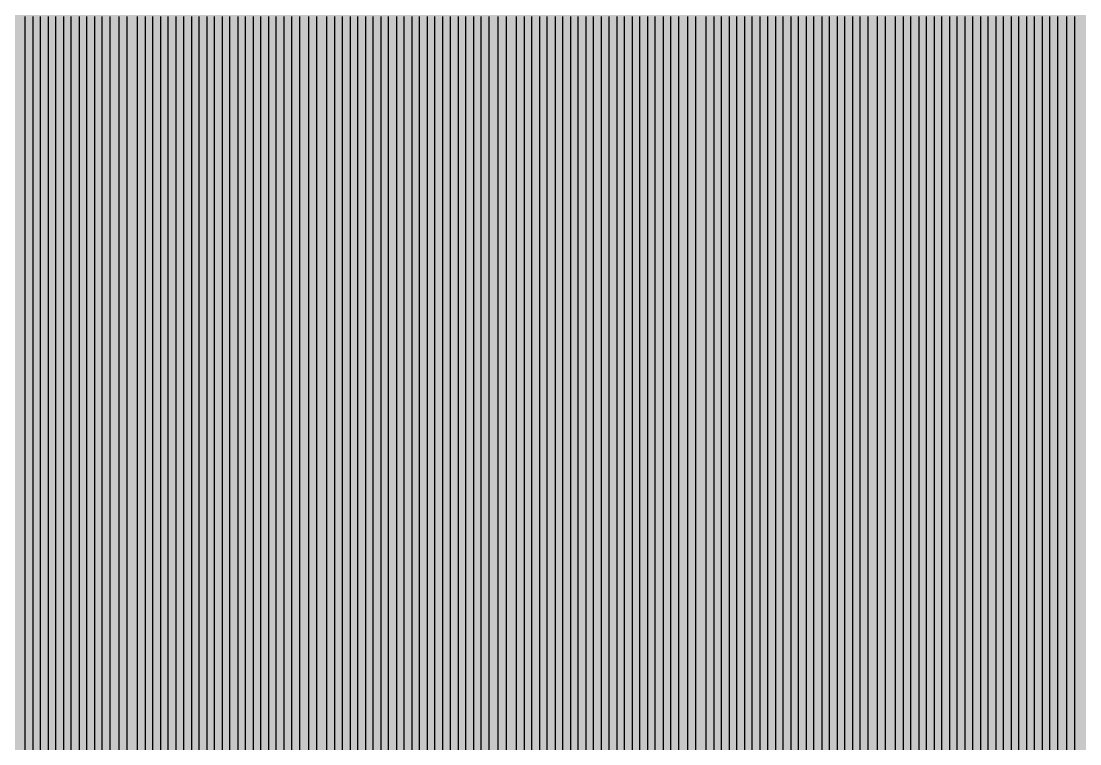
# Model space of a CAD drawing. Header units: metres. Extents: x -7220 to 10980, y -29667 to 1833.
# Drawn here: x 1400 to 1880.4, y -14900.2 to -14572.2 of the extents above; entities that cross this region are included whole.
import ezdxf

# ---------------------------------------------------------------- set-up
doc = ezdxf.new("R2010")
doc.units = ezdxf.units.M
doc.layers.add('Metal1', color=4, linetype='CONTINUOUS')
doc.layers.add('Polyimide', color=7, linetype='CONTINUOUS')

msp = doc.modelspace()

# ---------------------------------------------------------------- hatches: boundary and pattern name
at = {"layer": 'Polyimide'}
msp.add_hatch(color=7, dxfattribs=at).paths.add_polyline_path([(4099.45, -13861.55), (4142.64, -14152.77), (4214.18, -14438.35), (4313.36, -14715.55), (4439.24, -14981.69), (4590.59, -15234.21), (4765.97, -15470.68), (4963.68, -15688.82), (5181.82, -15886.53), (5418.29, -16061.91), (5670.81, -16213.26), (5936.95, -16339.14), (6214.15, -16438.32), (6499.73, -16509.85), (6790.95, -16553.05), (7085, -16567.5), (9980.38, -16567.5), (10058.79, -16571.35), (10136.45, -16582.87), (10212.6, -16601.95), (10286.52, -16628.4), (10357.49, -16661.96), (10424.83, -16702.32), (10487.89, -16749.09), (10546.06, -16801.81), (10598.78, -16859.98), (10645.55, -16923.04), (10685.91, -16990.38), (10719.48, -17061.35), (10745.93, -17135.27), (10765, -17211.43), (10776.52, -17289.08), (10780.38, -17367.5), (10780.38, -21957.3), (10741.61, -22012.91), (10705.97, -22070.59), (10673.58, -22130.14), (10644.53, -22191.39), (10618.92, -22254.16), (10596.82, -22318.25), (10578.3, -22383.46), (10563.41, -22449.6), (10552.21, -22516.46), (10544.72, -22583.84), (10540.97, -22651.53), (10540.97, -22719.32), (10544.72, -22787.01), (10552.21, -22854.38), (10563.41, -22921.24), (10578.3, -22987.38), (10596.82, -23052.6), (10618.92, -23116.68), (10644.53, -23179.45), (10673.58, -23240.71), (10705.97, -23300.26), (10741.61, -23357.93), (10780.38, -23413.54), (10780.38, -28667.5), (10776.52, -28745.91), (10765, -28823.57), (10745.93, -28899.73), (10719.48, -28973.65), (10685.91, -29044.62), (10645.55, -29111.96), (10598.78, -29175.01), (10546.06, -29233.19), (10487.89, -29285.91), (10424.83, -29332.68), (10357.49, -29373.04), (10286.52, -29406.6), (10212.6, -29433.05), (10136.45, -29452.13), (10058.79, -29463.65), (9980.38, -29467.5), (-6219.63, -29467.5), (-6298.04, -29463.65), (-6375.7, -29452.13), (-6451.85, -29433.05), (-6525.77, -29406.6), (-6596.74, -29373.04), (-6664.08, -29332.68), (-6727.14, -29285.91), (-6785.31, -29233.19), (-6838.03, -29175.01), (-6884.8, -29111.96), (-6925.16, -29044.62), (-6958.73, -28973.65), (-6985.18, -28899.73), (-7004.25, -28823.57), (-7015.77, -28745.91), (-7019.63, -28667.5), (-7019.63, -23426.32), (-6979.36, -23370.07), (-6942.33, -23311.63), (-6908.66, -23251.2), (-6878.45, -23188.96), (-6851.81, -23125.12), (-6828.81, -23059.88), (-6809.53, -22993.44), (-6794.04, -22926.02), (-6782.37, -22857.83), (-6774.57, -22789.09), (-6770.67, -22720.02), (-6770.67, -22650.84), (-6774.57, -22581.77), (-6782.37, -22513.03), (-6794.04, -22444.84), (-6809.53, -22377.42), (-6828.81, -22310.98), (-6851.81, -22245.74), (-6878.45, -22181.89), (-6908.66, -22119.66), (-6942.33, -22059.22), (-6979.36, -22000.79), (-7019.63, -21944.54), (-7019.63, -17367.5), (-7015.77, -17289.08), (-7004.25, -17211.43), (-6985.18, -17135.27), (-6958.73, -17061.35), (-6925.16, -16990.38), (-6884.8, -16923.04), (-6838.03, -16859.98), (-6785.31, -16801.81), (-6727.14, -16749.09), (-6664.08, -16702.32), (-6596.74, -16661.96), (-6525.77, -16628.4), (-6451.85, -16601.95), (-6375.7, -16582.87), (-6298.04, -16571.35), (-6219.63, -16567.5), (-3314, -16567.5), (-3019.95, -16553.05), (-2728.73, -16509.85), (-2443.15, -16438.32), (-2165.95, -16339.14), (-1899.81, -16213.26), (-1647.29, -16061.91), (-1410.82, -15886.53), (-1192.68, -15688.82), (-994.97, -15470.68), (-819.59, -15234.21), (-668.24, -14981.69), (-542.36, -14715.55), (-443.18, -14438.35), (-371.64, -14152.77), (-328.45, -13861.55), (-314, -13567.5), (-314, -13373.48), (-317.45, -13328.11), (-327.72, -13283.78), (-344.58, -13241.52), (-367.63, -13202.3), (-396.35, -13167.01), (-430.08, -13136.47), (-468.03, -13111.38), (-509.35, -13092.32), (-509.35, -13092.32), (-578.18, -13061.27), (-642.2, -13021.24), (-700.26, -12972.96), (-751.3, -12917.31), (-794.39, -12855.3), (-828.74, -12788.06), (-853.73, -12716.8), (-868.91, -12642.84), (-874, -12567.5), (-868.91, -12492.16), (-853.73, -12418.19), (-828.74, -12346.94), (-794.39, -12279.7), (-751.3, -12217.69), (-700.26, -12162.04), (-642.2, -12113.76), (-578.18, -12073.73), (-509.35, -12042.68), (-509.35, -12042.68), (-468.03, -12023.62), (-430.08, -11998.53), (-396.35, -11967.99), (-367.63, -11932.7), (-344.58, -11893.47), (-327.72, -11851.21), (-317.45, -11806.89), (-314, -11761.52), (-314, -11074.31), (-317.45, -11028.94), (-327.72, -10984.62), (-344.58, -10942.36), (-367.63, -10903.13), (-396.35, -10867.84), (-430.08, -10837.3), (-468.03, -10812.21), (-509.35, -10793.16), (-509.35, -10793.16), (-578.18, -10762.1), (-642.2, -10722.07), (-700.26, -10673.8), (-751.3, -10618.15), (-794.39, -10556.13), (-828.74, -10488.89), (-853.73, -10417.64), (-868.91, -10343.67), (-874, -10268.33), (-868.91, -10192.99), (-853.73, -10119.03), (-828.74, -10047.77), (-794.39, -9980.53), (-751.3, -9918.52), (-700.26, -9862.87), (-642.2, -9814.59), (-578.18, -9774.56), (-509.35, -9743.51), (-509.35, -9743.51), (-468.03, -9724.45), (-430.08, -9699.36), (-396.35, -9668.82), (-367.63, -9633.53), (-344.58, -9594.31), (-327.72, -9552.05), (-317.45, -9507.72), (-314, -9462.35), (-314, -8775.14), (-317.45, -8729.78), (-327.72, -8685.45), (-344.58, -8643.19), (-367.63, -8603.96), (-396.35, -8568.68), (-430.08, -8538.14), (-468.03, -8513.05), (-509.35, -8493.99), (-509.35, -8493.99), (-578.18, -8462.94), (-642.2, -8422.91), (-700.26, -8374.63), (-751.3, -8318.98), (-794.39, -8256.97), (-828.74, -8189.73), (-853.73, -8118.47), (-868.91, -8044.5), (-874, -7969.17), (-868.91, -7893.83), (-853.73, -7819.86), (-828.74, -7748.61), (-794.39, -7681.36), (-751.3, -7619.35), (-700.26, -7563.7), (-642.2, -7515.42), (-578.18, -7475.4), (-509.35, -7444.34), (-509.35, -7444.34), (-468.03, -7425.28), (-430.08, -7400.2), (-396.35, -7369.66), (-367.63, -7334.37), (-344.58, -7295.14), (-327.72, -7252.88), (-317.45, -7208.56), (-314, -7163.19), (-314, -6475.98), (-317.45, -6430.61), (-327.72, -6386.29), (-344.58, -6344.02), (-367.63, -6304.8), (-396.35, -6269.51), (-430.08, -6238.97), (-468.03, -6213.88), (-509.35, -6194.82), (-509.35, -6194.82), (-578.18, -6163.77), (-642.2, -6123.74), (-700.26, -6075.46), (-751.3, -6019.81), (-794.39, -5957.8), (-828.74, -5890.56), (-853.73, -5819.31), (-868.91, -5745.34), (-874, -5670), (-868.91, -5594.66), (-853.73, -5520.69), (-828.74, -5449.44), (-794.39, -5382.2), (-751.3, -5320.19), (-700.26, -5264.54), (-642.2, -5216.26), (-578.18, -5176.23), (-509.35, -5145.18), (-509.35, -5145.18), (-468.03, -5126.12), (-430.08, -5101.03), (-396.35, -5070.49), (-367.63, -5035.2), (-344.58, -4995.98), (-327.72, -4953.71), (-317.45, -4909.39), (-314, -4864.02), (-314, 380), (-314, 1532.5), (-269, 1532.5), (-268.78, 1525.63), (-268.1, 1518.79), (-266.98, 1512.02), (-265.42, 1505.32), (-263.43, 1498.75), (-261.01, 1492.32), (-258.17, 1486.06), (-254.93, 1480), (-251.3, 1474.17), (-247.3, 1468.58), (-242.94, 1463.27), (-238.25, 1458.25), (-233.23, 1453.56), (-227.92, 1449.2), (-222.33, 1445.2), (-216.5, 1441.57), (-210.44, 1438.33), (-204.18, 1435.49), (-197.75, 1433.07), (-191.18, 1431.08), (-184.48, 1429.52), (-177.71, 1428.4), (-170.87, 1427.72), (-164, 1427.5), (-157.13, 1427.72), (-150.29, 1428.4), (-143.52, 1429.52), (-136.82, 1431.08), (-130.25, 1433.07), (-123.82, 1435.49), (-117.56, 1438.33), (-111.5, 1441.57), (-105.67, 1445.2), (-100.08, 1449.2), (-94.77, 1453.56), (-89.75, 1458.25), (-85.06, 1463.27), (-80.7, 1468.58), (-76.7, 1474.17), (-73.07, 1480), (-69.83, 1486.06), (-66.99, 1492.32), (-64.57, 1498.75), (-62.58, 1505.32), (-61.02, 1512.02), (-59.9, 1518.79), (-59.22, 1525.63), (-59, 1532.5), (1786, 1532.5), (3835, 1532.5), (3835.21, 1539.04), (3835.86, 1545.55), (3836.92, 1552.01), (3838.41, 1558.38), (3840.31, 1564.64), (3842.61, 1570.77), (3845.31, 1576.73), (3848.4, 1582.5), (3851.85, 1588.06), (3855.66, 1593.38), (3859.82, 1598.43), (3864.29, 1603.21), (3869.07, 1607.68), (3874.12, 1611.84), (3879.44, 1615.65), (3885, 1619.1), (3890.77, 1622.19), (3896.73, 1624.89), (3902.86, 1627.19), (3909.12, 1629.09), (3915.49, 1630.58), (3921.95, 1631.64), (3928.46, 1632.29), (3935, 1632.5), (3941.54, 1632.29), (3948.05, 1631.64), (3954.51, 1630.58), (3960.88, 1629.09), (3967.14, 1627.19), (3973.27, 1624.89), (3979.23, 1622.19), (3985, 1619.1), (3990.56, 1615.65), (3995.88, 1611.84), (4000.93, 1607.68), (4005.71, 1603.21), (4010.18, 1598.43), (4014.34, 1593.38), (4018.15, 1588.06), (4021.6, 1582.5), (4024.69, 1576.73), (4027.39, 1570.77), (4029.69, 1564.64), (4031.59, 1558.38), (4033.08, 1552.01), (4034.14, 1545.55), (4034.79, 1539.04), (4035, 1532.5), (4085, 1532.5), (4085, 380), (4085, 330), (4085, -4864.02), (4088.45, -4909.39), (4098.72, -4953.71), (4115.58, -4995.98), (4138.63, -5035.2), (4167.35, -5070.49), (4201.08, -5101.03), (4239.03, -5126.12), (4280.35, -5145.18), (4280.35, -5145.18), (4349.18, -5176.23), (4413.2, -5216.26), (4471.26, -5264.54), (4522.3, -5320.19), (4565.39, -5382.2), (4599.74, -5449.44), (4624.73, -5520.69), (4639.91, -5594.66), (4645, -5670), (4639.91, -5745.34), (4624.73, -5819.31), (4599.74, -5890.56), (4565.39, -5957.8), (4522.3, -6019.81), (4471.26, -6075.46), (4413.2, -6123.74), (4349.18, -6163.77), (4280.35, -6194.82), (4239.03, -6213.88), (4201.08, -6238.97), (4167.35, -6269.51), (4138.63, -6304.8), (4115.58, -6344.02), (4098.72, -6386.29), (4088.45, -6430.61), (4085, -6475.98), (4085, -13567.5), (4099.45, -13861.55)])

# ---------------------------------------------------------------- linework, layer by layer
at = {"layer": 'Metal1'}
for points in [[(1401.75, -14912.85), (1401.75, -14889.99), (1401.75, -14867.14), (1401.75, -14844.28), (1401.75, -14821.42), (1401.75, -14798.57), (1401.75, -14775.71), (1401.75, -14752.85), (1401.75, -14730), (1401.75, -14707.14), (1401.75, -14684.28), (1401.75, -14661.43), (1401.75, -14638.57), (1401.75, -14615.71), (1401.75, -14592.86), (1401.75, -14570)], [(1405.25, -14570), (1405.25, -14592.86), (1405.25, -14615.71), (1405.25, -14638.57), (1405.25, -14661.43), (1405.25, -14684.28), (1405.25, -14707.14), (1405.25, -14730), (1405.25, -14752.85), (1405.25, -14775.71), (1405.25, -14798.57), (1405.25, -14821.42), (1405.25, -14844.28), (1405.25, -14867.14), (1405.25, -14889.99), (1405.25, -14912.85)], [(1408.75, -14912.85), (1408.75, -14889.99), (1408.75, -14867.14), (1408.75, -14844.28), (1408.75, -14821.42), (1408.75, -14798.57), (1408.75, -14775.71), (1408.75, -14752.85), (1408.75, -14730), (1408.75, -14707.14), (1408.75, -14684.28), (1408.75, -14661.43), (1408.75, -14638.57), (1408.75, -14615.71), (1408.75, -14592.86), (1408.75, -14570)], [(1412.25, -14570), (1412.25, -14592.86), (1412.25, -14615.71), (1412.25, -14638.57), (1412.25, -14661.43), (1412.25, -14684.28), (1412.25, -14707.14), (1412.25, -14730), (1412.25, -14752.85), (1412.25, -14775.71), (1412.25, -14798.57), (1412.25, -14821.42), (1412.25, -14844.28), (1412.25, -14867.14), (1412.25, -14889.99), (1412.25, -14912.85)], [(1415.75, -14912.85), (1415.75, -14889.99), (1415.75, -14867.14), (1415.75, -14844.28), (1415.75, -14821.42), (1415.75, -14798.57), (1415.75, -14775.71), (1415.75, -14752.85), (1415.75, -14730), (1415.75, -14707.14), (1415.75, -14684.28), (1415.75, -14661.43), (1415.75, -14638.57), (1415.75, -14615.71), (1415.75, -14592.86), (1415.75, -14570)], [(1419.25, -14570), (1419.25, -14592.86), (1419.25, -14615.71), (1419.25, -14638.57), (1419.25, -14661.43), (1419.25, -14684.28), (1419.25, -14707.14), (1419.25, -14730), (1419.25, -14752.85), (1419.25, -14775.71), (1419.25, -14798.57), (1419.25, -14821.42), (1419.25, -14844.28), (1419.25, -14867.14), (1419.25, -14889.99), (1419.25, -14912.85)], [(1422.75, -14912.85), (1422.75, -14889.99), (1422.75, -14867.14), (1422.75, -14844.28), (1422.75, -14821.42), (1422.75, -14798.57), (1422.75, -14775.71), (1422.75, -14752.85), (1422.75, -14730), (1422.75, -14707.14), (1422.75, -14684.28), (1422.75, -14661.43), (1422.75, -14638.57), (1422.75, -14615.71), (1422.75, -14592.86), (1422.75, -14570)], [(1426.25, -14570), (1426.25, -14592.86), (1426.25, -14615.71), (1426.25, -14638.57), (1426.25, -14661.43), (1426.25, -14684.28), (1426.25, -14707.14), (1426.25, -14730), (1426.25, -14752.85), (1426.25, -14775.71), (1426.25, -14798.57), (1426.25, -14821.42), (1426.25, -14844.28), (1426.25, -14867.14), (1426.25, -14889.99), (1426.25, -14912.85)], [(1429.75, -14912.85), (1429.75, -14889.99), (1429.75, -14867.14), (1429.75, -14844.28), (1429.75, -14821.42), (1429.75, -14798.57), (1429.75, -14775.71), (1429.75, -14752.85), (1429.75, -14730), (1429.75, -14707.14), (1429.75, -14684.28), (1429.75, -14661.43), (1429.75, -14638.57), (1429.75, -14615.71), (1429.75, -14592.86), (1429.75, -14570)], [(1433.25, -14570), (1433.25, -14592.86), (1433.25, -14615.71), (1433.25, -14638.57), (1433.25, -14661.43), (1433.25, -14684.28), (1433.25, -14707.14), (1433.25, -14730), (1433.25, -14752.85), (1433.25, -14775.71), (1433.25, -14798.57), (1433.25, -14821.42), (1433.25, -14844.28), (1433.25, -14867.14), (1433.25, -14889.99), (1433.25, -14912.85)], [(1436.75, -14912.85), (1436.75, -14889.99), (1436.75, -14867.14), (1436.75, -14844.28), (1436.75, -14821.42), (1436.75, -14798.57), (1436.75, -14775.71), (1436.75, -14752.85), (1436.75, -14730), (1436.75, -14707.14), (1436.75, -14684.28), (1436.75, -14661.43), (1436.75, -14638.57), (1436.75, -14615.71), (1436.75, -14592.86), (1436.75, -14570)], [(1440.25, -14570), (1440.25, -14592.86), (1440.25, -14615.71), (1440.25, -14638.57), (1440.25, -14661.43), (1440.25, -14684.28), (1440.25, -14707.14), (1440.25, -14730), (1440.25, -14752.85), (1440.25, -14775.71), (1440.25, -14798.57), (1440.25, -14821.42), (1440.25, -14844.28), (1440.25, -14867.14), (1440.25, -14889.99), (1440.25, -14912.85)], [(1444.5, -14912.85), (1444.5, -14889.99), (1444.5, -14867.14), (1444.5, -14844.28), (1444.5, -14821.42), (1444.5, -14798.57), (1444.5, -14775.71), (1444.5, -14752.85), (1444.5, -14730), (1444.5, -14707.14), (1444.5, -14684.28), (1444.5, -14661.43), (1444.5, -14638.57), (1444.5, -14615.71), (1444.5, -14592.86), (1444.5, -14570)], [(1448, -14570), (1448, -14592.86), (1448, -14615.71), (1448, -14638.57), (1448, -14661.43), (1448, -14684.28), (1448, -14707.14), (1448, -14730), (1448, -14752.85), (1448, -14775.71), (1448, -14798.57), (1448, -14821.42), (1448, -14844.28), (1448, -14867.14), (1448, -14889.99), (1448, -14912.85)], [(1452.75, -14912.85), (1452.75, -14889.99), (1452.75, -14867.14), (1452.75, -14844.28), (1452.75, -14821.42), (1452.75, -14798.57), (1452.75, -14775.71), (1452.75, -14752.85), (1452.75, -14730), (1452.75, -14707.14), (1452.75, -14684.28), (1452.75, -14661.43), (1452.75, -14638.57), (1452.75, -14615.71), (1452.75, -14592.86), (1452.75, -14570)], [(1456.25, -14570), (1456.25, -14592.86), (1456.25, -14615.71), (1456.25, -14638.57), (1456.25, -14661.43), (1456.25, -14684.28), (1456.25, -14707.14), (1456.25, -14730), (1456.25, -14752.85), (1456.25, -14775.71), (1456.25, -14798.57), (1456.25, -14821.42), (1456.25, -14844.28), (1456.25, -14867.14), (1456.25, -14889.99), (1456.25, -14912.85)], [(1459.75, -14912.85), (1459.75, -14889.99), (1459.75, -14867.14), (1459.75, -14844.28), (1459.75, -14821.42), (1459.75, -14798.57), (1459.75, -14775.71), (1459.75, -14752.85), (1459.75, -14730), (1459.75, -14707.14), (1459.75, -14684.28), (1459.75, -14661.43), (1459.75, -14638.57), (1459.75, -14615.71), (1459.75, -14592.86), (1459.75, -14570)], [(1463.25, -14570), (1463.25, -14592.86), (1463.25, -14615.71), (1463.25, -14638.57), (1463.25, -14661.43), (1463.25, -14684.28), (1463.25, -14707.14), (1463.25, -14730), (1463.25, -14752.85), (1463.25, -14775.71), (1463.25, -14798.57), (1463.25, -14821.42), (1463.25, -14844.28), (1463.25, -14867.14), (1463.25, -14889.99), (1463.25, -14912.85)], [(1466.75, -14912.85), (1466.75, -14889.99), (1466.75, -14867.14), (1466.75, -14844.28), (1466.75, -14821.42), (1466.75, -14798.57), (1466.75, -14775.71), (1466.75, -14752.85), (1466.75, -14730), (1466.75, -14707.14), (1466.75, -14684.28), (1466.75, -14661.43), (1466.75, -14638.57), (1466.75, -14615.71), (1466.75, -14592.86), (1466.75, -14570)], [(1470.25, -14570), (1470.25, -14592.86), (1470.25, -14615.71), (1470.25, -14638.57), (1470.25, -14661.43), (1470.25, -14684.28), (1470.25, -14707.14), (1470.25, -14730), (1470.25, -14752.85), (1470.25, -14775.71), (1470.25, -14798.57), (1470.25, -14821.42), (1470.25, -14844.28), (1470.25, -14867.14), (1470.25, -14889.99), (1470.25, -14912.85)], [(1473.75, -14912.85), (1473.75, -14889.99), (1473.75, -14867.14), (1473.75, -14844.28), (1473.75, -14821.42), (1473.75, -14798.57), (1473.75, -14775.71), (1473.75, -14752.85), (1473.75, -14730), (1473.75, -14707.14), (1473.75, -14684.28), (1473.75, -14661.43), (1473.75, -14638.57), (1473.75, -14615.71), (1473.75, -14592.86), (1473.75, -14570)], [(1477.25, -14570), (1477.25, -14592.86), (1477.25, -14615.71), (1477.25, -14638.57), (1477.25, -14661.43), (1477.25, -14684.28), (1477.25, -14707.14), (1477.25, -14730), (1477.25, -14752.85), (1477.25, -14775.71), (1477.25, -14798.57), (1477.25, -14821.42), (1477.25, -14844.28), (1477.25, -14867.14), (1477.25, -14889.99), (1477.25, -14912.85)], [(1480.75, -14912.85), (1480.75, -14889.99), (1480.75, -14867.14), (1480.75, -14844.28), (1480.75, -14821.42), (1480.75, -14798.57), (1480.75, -14775.71), (1480.75, -14752.85), (1480.75, -14730), (1480.75, -14707.14), (1480.75, -14684.28), (1480.75, -14661.43), (1480.75, -14638.57), (1480.75, -14615.71), (1480.75, -14592.86), (1480.75, -14570)], [(1484.25, -14570), (1484.25, -14592.86), (1484.25, -14615.71), (1484.25, -14638.57), (1484.25, -14661.43), (1484.25, -14684.28), (1484.25, -14707.14), (1484.25, -14730), (1484.25, -14752.85), (1484.25, -14775.71), (1484.25, -14798.57), (1484.25, -14821.42), (1484.25, -14844.28), (1484.25, -14867.14), (1484.25, -14889.99), (1484.25, -14912.85)], [(1487.75, -14912.85), (1487.75, -14889.99), (1487.75, -14867.14), (1487.75, -14844.28), (1487.75, -14821.42), (1487.75, -14798.57), (1487.75, -14775.71), (1487.75, -14752.85), (1487.75, -14730), (1487.75, -14707.14), (1487.75, -14684.28), (1487.75, -14661.43), (1487.75, -14638.57), (1487.75, -14615.71), (1487.75, -14592.86), (1487.75, -14570)], [(1491.25, -14570), (1491.25, -14592.86), (1491.25, -14615.71), (1491.25, -14638.57), (1491.25, -14661.43), (1491.25, -14684.28), (1491.25, -14707.14), (1491.25, -14730), (1491.25, -14752.85), (1491.25, -14775.71), (1491.25, -14798.57), (1491.25, -14821.42), (1491.25, -14844.28), (1491.25, -14867.14), (1491.25, -14889.99), (1491.25, -14912.85)], [(1494.75, -14912.85), (1494.75, -14889.99), (1494.75, -14867.14), (1494.75, -14844.28), (1494.75, -14821.42), (1494.75, -14798.57), (1494.75, -14775.71), (1494.75, -14752.85), (1494.75, -14730), (1494.75, -14707.14), (1494.75, -14684.28), (1494.75, -14661.43), (1494.75, -14638.57), (1494.75, -14615.71), (1494.75, -14592.86), (1494.75, -14570)], [(1498.25, -14570), (1498.25, -14592.86), (1498.25, -14615.71), (1498.25, -14638.57), (1498.25, -14661.43), (1498.25, -14684.28), (1498.25, -14707.14), (1498.25, -14730), (1498.25, -14752.85), (1498.25, -14775.71), (1498.25, -14798.57), (1498.25, -14821.42), (1498.25, -14844.28), (1498.25, -14867.14), (1498.25, -14889.99), (1498.25, -14912.85)], [(1501.75, -14912.85), (1501.75, -14889.99), (1501.75, -14867.14), (1501.75, -14844.28), (1501.75, -14821.42), (1501.75, -14798.57), (1501.75, -14775.71), (1501.75, -14752.85), (1501.75, -14730), (1501.75, -14707.14), (1501.75, -14684.28), (1501.75, -14661.43), (1501.75, -14638.57), (1501.75, -14615.71), (1501.75, -14592.86), (1501.75, -14570)], [(1505.25, -14570), (1505.25, -14592.86), (1505.25, -14615.71), (1505.25, -14638.57), (1505.25, -14661.43), (1505.25, -14684.28), (1505.25, -14707.14), (1505.25, -14730), (1505.25, -14752.85), (1505.25, -14775.71), (1505.25, -14798.57), (1505.25, -14821.42), (1505.25, -14844.28), (1505.25, -14867.14), (1505.25, -14889.99), (1505.25, -14912.85)], [(1508.75, -14912.85), (1508.75, -14889.99), (1508.75, -14867.14), (1508.75, -14844.28), (1508.75, -14821.42), (1508.75, -14798.57), (1508.75, -14775.71), (1508.75, -14752.85), (1508.75, -14730), (1508.75, -14707.14), (1508.75, -14684.28), (1508.75, -14661.43), (1508.75, -14638.57), (1508.75, -14615.71), (1508.75, -14592.86), (1508.75, -14570)], [(1512.25, -14570), (1512.25, -14592.86), (1512.25, -14615.71), (1512.25, -14638.57), (1512.25, -14661.43), (1512.25, -14684.28), (1512.25, -14707.14), (1512.25, -14730), (1512.25, -14752.85), (1512.25, -14775.71), (1512.25, -14798.57), (1512.25, -14821.42), (1512.25, -14844.28), (1512.25, -14867.14), (1512.25, -14889.99), (1512.25, -14912.85)], [(1515.75, -14912.85), (1515.75, -14889.99), (1515.75, -14867.14), (1515.75, -14844.28), (1515.75, -14821.42), (1515.75, -14798.57), (1515.75, -14775.71), (1515.75, -14752.85), (1515.75, -14730), (1515.75, -14707.14), (1515.75, -14684.28), (1515.75, -14661.43), (1515.75, -14638.57), (1515.75, -14615.71), (1515.75, -14592.86), (1515.75, -14570)], [(1519.25, -14570), (1519.25, -14592.86), (1519.25, -14615.71), (1519.25, -14638.57), (1519.25, -14661.43), (1519.25, -14684.28), (1519.25, -14707.14), (1519.25, -14730), (1519.25, -14752.85), (1519.25, -14775.71), (1519.25, -14798.57), (1519.25, -14821.42), (1519.25, -14844.28), (1519.25, -14867.14), (1519.25, -14889.99), (1519.25, -14912.85)], [(1522.75, -14912.85), (1522.75, -14889.99), (1522.75, -14867.14), (1522.75, -14844.28), (1522.75, -14821.42), (1522.75, -14798.57), (1522.75, -14775.71), (1522.75, -14752.85), (1522.75, -14730), (1522.75, -14707.14), (1522.75, -14684.28), (1522.75, -14661.43), (1522.75, -14638.57), (1522.75, -14615.71), (1522.75, -14592.86), (1522.75, -14570)], [(1526.25, -14570), (1526.25, -14592.86), (1526.25, -14615.71), (1526.25, -14638.57), (1526.25, -14661.43), (1526.25, -14684.28), (1526.25, -14707.14), (1526.25, -14730), (1526.25, -14752.85), (1526.25, -14775.71), (1526.25, -14798.57), (1526.25, -14821.42), (1526.25, -14844.28), (1526.25, -14867.14), (1526.25, -14889.99), (1526.25, -14912.85)], [(1530.5, -14912.85), (1530.5, -14889.99), (1530.5, -14867.14), (1530.5, -14844.28), (1530.5, -14821.42), (1530.5, -14798.57), (1530.5, -14775.71), (1530.5, -14752.85), (1530.5, -14730), (1530.5, -14707.14), (1530.5, -14684.28), (1530.5, -14661.43), (1530.5, -14638.57), (1530.5, -14615.71), (1530.5, -14592.86), (1530.5, -14570)], [(1534, -14570), (1534, -14592.86), (1534, -14615.71), (1534, -14638.57), (1534, -14661.43), (1534, -14684.28), (1534, -14707.14), (1534, -14730), (1534, -14752.85), (1534, -14775.71), (1534, -14798.57), (1534, -14821.42), (1534, -14844.28), (1534, -14867.14), (1534, -14889.99), (1534, -14912.85)], [(1538.75, -14912.85), (1538.75, -14889.99), (1538.75, -14867.14), (1538.75, -14844.28), (1538.75, -14821.42), (1538.75, -14798.57), (1538.75, -14775.71), (1538.75, -14752.85), (1538.75, -14730), (1538.75, -14707.14), (1538.75, -14684.28), (1538.75, -14661.43), (1538.75, -14638.57), (1538.75, -14615.71), (1538.75, -14592.86), (1538.75, -14570)], [(1542.25, -14570), (1542.25, -14592.86), (1542.25, -14615.71), (1542.25, -14638.57), (1542.25, -14661.43), (1542.25, -14684.28), (1542.25, -14707.14), (1542.25, -14730), (1542.25, -14752.85), (1542.25, -14775.71), (1542.25, -14798.57), (1542.25, -14821.42), (1542.25, -14844.28), (1542.25, -14867.14), (1542.25, -14889.99), (1542.25, -14912.85)], [(1545.75, -14912.85), (1545.75, -14889.99), (1545.75, -14867.14), (1545.75, -14844.28), (1545.75, -14821.42), (1545.75, -14798.57), (1545.75, -14775.71), (1545.75, -14752.85), (1545.75, -14730), (1545.75, -14707.14), (1545.75, -14684.28), (1545.75, -14661.43), (1545.75, -14638.57), (1545.75, -14615.71), (1545.75, -14592.86), (1545.75, -14570)], [(1549.25, -14570), (1549.25, -14592.86), (1549.25, -14615.71), (1549.25, -14638.57), (1549.25, -14661.43), (1549.25, -14684.28), (1549.25, -14707.14), (1549.25, -14730), (1549.25, -14752.85), (1549.25, -14775.71), (1549.25, -14798.57), (1549.25, -14821.42), (1549.25, -14844.28), (1549.25, -14867.14), (1549.25, -14889.99), (1549.25, -14912.85)], [(1552.75, -14912.85), (1552.75, -14889.99), (1552.75, -14867.14), (1552.75, -14844.28), (1552.75, -14821.42), (1552.75, -14798.57), (1552.75, -14775.71), (1552.75, -14752.85), (1552.75, -14730), (1552.75, -14707.14), (1552.75, -14684.28), (1552.75, -14661.43), (1552.75, -14638.57), (1552.75, -14615.71), (1552.75, -14592.86), (1552.75, -14570)], [(1556.25, -14570), (1556.25, -14592.86), (1556.25, -14615.71), (1556.25, -14638.57), (1556.25, -14661.43), (1556.25, -14684.28), (1556.25, -14707.14), (1556.25, -14730), (1556.25, -14752.85), (1556.25, -14775.71), (1556.25, -14798.57), (1556.25, -14821.42), (1556.25, -14844.28), (1556.25, -14867.14), (1556.25, -14889.99), (1556.25, -14912.85)], [(1559.75, -14912.85), (1559.75, -14889.99), (1559.75, -14867.14), (1559.75, -14844.28), (1559.75, -14821.42), (1559.75, -14798.57), (1559.75, -14775.71), (1559.75, -14752.85), (1559.75, -14730), (1559.75, -14707.14), (1559.75, -14684.28), (1559.75, -14661.43), (1559.75, -14638.57), (1559.75, -14615.71), (1559.75, -14592.86), (1559.75, -14570)], [(1563.25, -14570), (1563.25, -14592.86), (1563.25, -14615.71), (1563.25, -14638.57), (1563.25, -14661.43), (1563.25, -14684.28), (1563.25, -14707.14), (1563.25, -14730), (1563.25, -14752.85), (1563.25, -14775.71), (1563.25, -14798.57), (1563.25, -14821.42), (1563.25, -14844.28), (1563.25, -14867.14), (1563.25, -14889.99), (1563.25, -14912.85)], [(1566.75, -14912.85), (1566.75, -14889.99), (1566.75, -14867.14), (1566.75, -14844.28), (1566.75, -14821.42), (1566.75, -14798.57), (1566.75, -14775.71), (1566.75, -14752.85), (1566.75, -14730), (1566.75, -14707.14), (1566.75, -14684.28), (1566.75, -14661.43), (1566.75, -14638.57), (1566.75, -14615.71), (1566.75, -14592.86), (1566.75, -14570)], [(1570.25, -14570), (1570.25, -14592.86), (1570.25, -14615.71), (1570.25, -14638.57), (1570.25, -14661.43), (1570.25, -14684.28), (1570.25, -14707.14), (1570.25, -14730), (1570.25, -14752.85), (1570.25, -14775.71), (1570.25, -14798.57), (1570.25, -14821.42), (1570.25, -14844.28), (1570.25, -14867.14), (1570.25, -14889.99), (1570.25, -14912.85)], [(1573.75, -14912.85), (1573.75, -14889.99), (1573.75, -14867.14), (1573.75, -14844.28), (1573.75, -14821.42), (1573.75, -14798.57), (1573.75, -14775.71), (1573.75, -14752.85), (1573.75, -14730), (1573.75, -14707.14), (1573.75, -14684.28), (1573.75, -14661.43), (1573.75, -14638.57), (1573.75, -14615.71), (1573.75, -14592.86), (1573.75, -14570)], [(1577.25, -14570), (1577.25, -14592.86), (1577.25, -14615.71), (1577.25, -14638.57), (1577.25, -14661.43), (1577.25, -14684.28), (1577.25, -14707.14), (1577.25, -14730), (1577.25, -14752.85), (1577.25, -14775.71), (1577.25, -14798.57), (1577.25, -14821.42), (1577.25, -14844.28), (1577.25, -14867.14), (1577.25, -14889.99), (1577.25, -14912.85)], [(1580.75, -14912.85), (1580.75, -14889.99), (1580.75, -14867.14), (1580.75, -14844.28), (1580.75, -14821.42), (1580.75, -14798.57), (1580.75, -14775.71), (1580.75, -14752.85), (1580.75, -14730), (1580.75, -14707.14), (1580.75, -14684.28), (1580.75, -14661.43), (1580.75, -14638.57), (1580.75, -14615.71), (1580.75, -14592.86), (1580.75, -14570)], [(1584.25, -14570), (1584.25, -14592.86), (1584.25, -14615.71), (1584.25, -14638.57), (1584.25, -14661.43), (1584.25, -14684.28), (1584.25, -14707.14), (1584.25, -14730), (1584.25, -14752.85), (1584.25, -14775.71), (1584.25, -14798.57), (1584.25, -14821.42), (1584.25, -14844.28), (1584.25, -14867.14), (1584.25, -14889.99), (1584.25, -14912.85)], [(1587.75, -14912.85), (1587.75, -14889.99), (1587.75, -14867.14), (1587.75, -14844.28), (1587.75, -14821.42), (1587.75, -14798.57), (1587.75, -14775.71), (1587.75, -14752.85), (1587.75, -14730), (1587.75, -14707.14), (1587.75, -14684.28), (1587.75, -14661.43), (1587.75, -14638.57), (1587.75, -14615.71), (1587.75, -14592.86), (1587.75, -14570)], [(1591.25, -14570), (1591.25, -14592.86), (1591.25, -14615.71), (1591.25, -14638.57), (1591.25, -14661.43), (1591.25, -14684.28), (1591.25, -14707.14), (1591.25, -14730), (1591.25, -14752.85), (1591.25, -14775.71), (1591.25, -14798.57), (1591.25, -14821.42), (1591.25, -14844.28), (1591.25, -14867.14), (1591.25, -14889.99), (1591.25, -14912.85)], [(1594.75, -14912.85), (1594.75, -14889.99), (1594.75, -14867.14), (1594.75, -14844.28), (1594.75, -14821.42), (1594.75, -14798.57), (1594.75, -14775.71), (1594.75, -14752.85), (1594.75, -14730), (1594.75, -14707.14), (1594.75, -14684.28), (1594.75, -14661.43), (1594.75, -14638.57), (1594.75, -14615.71), (1594.75, -14592.86), (1594.75, -14570)], [(1598.25, -14570), (1598.25, -14592.86), (1598.25, -14615.71), (1598.25, -14638.57), (1598.25, -14661.43), (1598.25, -14684.28), (1598.25, -14707.14), (1598.25, -14730), (1598.25, -14752.85), (1598.25, -14775.71), (1598.25, -14798.57), (1598.25, -14821.42), (1598.25, -14844.28), (1598.25, -14867.14), (1598.25, -14889.99), (1598.25, -14912.85)], [(1601.75, -14912.85), (1601.75, -14889.99), (1601.75, -14867.14), (1601.75, -14844.28), (1601.75, -14821.42), (1601.75, -14798.57), (1601.75, -14775.71), (1601.75, -14752.85), (1601.75, -14730), (1601.75, -14707.14), (1601.75, -14684.28), (1601.75, -14661.43), (1601.75, -14638.57), (1601.75, -14615.71), (1601.75, -14592.86), (1601.75, -14570)], [(1605.25, -14570), (1605.25, -14592.86), (1605.25, -14615.71), (1605.25, -14638.57), (1605.25, -14661.43), (1605.25, -14684.28), (1605.25, -14707.14), (1605.25, -14730), (1605.25, -14752.85), (1605.25, -14775.71), (1605.25, -14798.57), (1605.25, -14821.42), (1605.25, -14844.28), (1605.25, -14867.14), (1605.25, -14889.99), (1605.25, -14912.85)], [(1608.75, -14912.85), (1608.75, -14889.99), (1608.75, -14867.14), (1608.75, -14844.28), (1608.75, -14821.42), (1608.75, -14798.57), (1608.75, -14775.71), (1608.75, -14752.85), (1608.75, -14730), (1608.75, -14707.14), (1608.75, -14684.28), (1608.75, -14661.43), (1608.75, -14638.57), (1608.75, -14615.71), (1608.75, -14592.86), (1608.75, -14570)], [(1612.25, -14570), (1612.25, -14592.86), (1612.25, -14615.71), (1612.25, -14638.57), (1612.25, -14661.43), (1612.25, -14684.28), (1612.25, -14707.14), (1612.25, -14730), (1612.25, -14752.85), (1612.25, -14775.71), (1612.25, -14798.57), (1612.25, -14821.42), (1612.25, -14844.28), (1612.25, -14867.14), (1612.25, -14889.99), (1612.25, -14912.85)], [(1616.5, -14912.85), (1616.5, -14889.99), (1616.5, -14867.14), (1616.5, -14844.28), (1616.5, -14821.42), (1616.5, -14798.57), (1616.5, -14775.71), (1616.5, -14752.85), (1616.5, -14730), (1616.5, -14707.14), (1616.5, -14684.28), (1616.5, -14661.43), (1616.5, -14638.57), (1616.5, -14615.71), (1616.5, -14592.86), (1616.5, -14570)], [(1620, -14570), (1620, -14592.86), (1620, -14615.71), (1620, -14638.57), (1620, -14661.43), (1620, -14684.28), (1620, -14707.14), (1620, -14730), (1620, -14752.85), (1620, -14775.71), (1620, -14798.57), (1620, -14821.42), (1620, -14844.28), (1620, -14867.14), (1620, -14889.99), (1620, -14912.85)], [(1624.75, -14912.85), (1624.75, -14889.99), (1624.75, -14867.14), (1624.75, -14844.28), (1624.75, -14821.42), (1624.75, -14798.57), (1624.75, -14775.71), (1624.75, -14752.85), (1624.75, -14730), (1624.75, -14707.14), (1624.75, -14684.28), (1624.75, -14661.43), (1624.75, -14638.57), (1624.75, -14615.71), (1624.75, -14592.86), (1624.75, -14570)], [(1628.25, -14570), (1628.25, -14592.86), (1628.25, -14615.71), (1628.25, -14638.57), (1628.25, -14661.43), (1628.25, -14684.28), (1628.25, -14707.14), (1628.25, -14730), (1628.25, -14752.85), (1628.25, -14775.71), (1628.25, -14798.57), (1628.25, -14821.42), (1628.25, -14844.28), (1628.25, -14867.14), (1628.25, -14889.99), (1628.25, -14912.85)], [(1631.75, -14912.85), (1631.75, -14889.99), (1631.75, -14867.14), (1631.75, -14844.28), (1631.75, -14821.42), (1631.75, -14798.57), (1631.75, -14775.71), (1631.75, -14752.85), (1631.75, -14730), (1631.75, -14707.14), (1631.75, -14684.28), (1631.75, -14661.43), (1631.75, -14638.57), (1631.75, -14615.71), (1631.75, -14592.86), (1631.75, -14570)], [(1635.25, -14570), (1635.25, -14592.86), (1635.25, -14615.71), (1635.25, -14638.57), (1635.25, -14661.43), (1635.25, -14684.28), (1635.25, -14707.14), (1635.25, -14730), (1635.25, -14752.85), (1635.25, -14775.71), (1635.25, -14798.57), (1635.25, -14821.42), (1635.25, -14844.28), (1635.25, -14867.14), (1635.25, -14889.99), (1635.25, -14912.85)], [(1638.75, -14912.85), (1638.75, -14889.99), (1638.75, -14867.14), (1638.75, -14844.28), (1638.75, -14821.42), (1638.75, -14798.57), (1638.75, -14775.71), (1638.75, -14752.85), (1638.75, -14730), (1638.75, -14707.14), (1638.75, -14684.28), (1638.75, -14661.43), (1638.75, -14638.57), (1638.75, -14615.71), (1638.75, -14592.86), (1638.75, -14570)], [(1642.25, -14570), (1642.25, -14592.86), (1642.25, -14615.71), (1642.25, -14638.57), (1642.25, -14661.43), (1642.25, -14684.28), (1642.25, -14707.14), (1642.25, -14730), (1642.25, -14752.85), (1642.25, -14775.71), (1642.25, -14798.57), (1642.25, -14821.42), (1642.25, -14844.28), (1642.25, -14867.14), (1642.25, -14889.99), (1642.25, -14912.85)], [(1645.75, -14912.85), (1645.75, -14889.99), (1645.75, -14867.14), (1645.75, -14844.28), (1645.75, -14821.42), (1645.75, -14798.57), (1645.75, -14775.71), (1645.75, -14752.85), (1645.75, -14730), (1645.75, -14707.14), (1645.75, -14684.28), (1645.75, -14661.43), (1645.75, -14638.57), (1645.75, -14615.71), (1645.75, -14592.86), (1645.75, -14570)], [(1649.25, -14570), (1649.25, -14592.86), (1649.25, -14615.71), (1649.25, -14638.57), (1649.25, -14661.43), (1649.25, -14684.28), (1649.25, -14707.14), (1649.25, -14730), (1649.25, -14752.85), (1649.25, -14775.71), (1649.25, -14798.57), (1649.25, -14821.42), (1649.25, -14844.28), (1649.25, -14867.14), (1649.25, -14889.99), (1649.25, -14912.85)], [(1652.75, -14912.85), (1652.75, -14889.99), (1652.75, -14867.14), (1652.75, -14844.28), (1652.75, -14821.42), (1652.75, -14798.57), (1652.75, -14775.71), (1652.75, -14752.85), (1652.75, -14730), (1652.75, -14707.14), (1652.75, -14684.28), (1652.75, -14661.43), (1652.75, -14638.57), (1652.75, -14615.71), (1652.75, -14592.86), (1652.75, -14570)], [(1656.25, -14570), (1656.25, -14592.86), (1656.25, -14615.71), (1656.25, -14638.57), (1656.25, -14661.43), (1656.25, -14684.28), (1656.25, -14707.14), (1656.25, -14730), (1656.25, -14752.85), (1656.25, -14775.71), (1656.25, -14798.57), (1656.25, -14821.42), (1656.25, -14844.28), (1656.25, -14867.14), (1656.25, -14889.99), (1656.25, -14912.85)], [(1659.75, -14912.85), (1659.75, -14889.99), (1659.75, -14867.14), (1659.75, -14844.28), (1659.75, -14821.42), (1659.75, -14798.57), (1659.75, -14775.71), (1659.75, -14752.85), (1659.75, -14730), (1659.75, -14707.14), (1659.75, -14684.28), (1659.75, -14661.43), (1659.75, -14638.57), (1659.75, -14615.71), (1659.75, -14592.86), (1659.75, -14570)], [(1663.25, -14570), (1663.25, -14592.86), (1663.25, -14615.71), (1663.25, -14638.57), (1663.25, -14661.43), (1663.25, -14684.28), (1663.25, -14707.14), (1663.25, -14730), (1663.25, -14752.85), (1663.25, -14775.71), (1663.25, -14798.57), (1663.25, -14821.42), (1663.25, -14844.28), (1663.25, -14867.14), (1663.25, -14889.99), (1663.25, -14912.85)], [(1666.75, -14912.85), (1666.75, -14889.99), (1666.75, -14867.14), (1666.75, -14844.28), (1666.75, -14821.42), (1666.75, -14798.57), (1666.75, -14775.71), (1666.75, -14752.85), (1666.75, -14730), (1666.75, -14707.14), (1666.75, -14684.28), (1666.75, -14661.43), (1666.75, -14638.57), (1666.75, -14615.71), (1666.75, -14592.86), (1666.75, -14570)], [(1670.25, -14570), (1670.25, -14592.86), (1670.25, -14615.71), (1670.25, -14638.57), (1670.25, -14661.43), (1670.25, -14684.28), (1670.25, -14707.14), (1670.25, -14730), (1670.25, -14752.85), (1670.25, -14775.71), (1670.25, -14798.57), (1670.25, -14821.42), (1670.25, -14844.28), (1670.25, -14867.14), (1670.25, -14889.99), (1670.25, -14912.85)], [(1673.75, -14912.85), (1673.75, -14889.99), (1673.75, -14867.14), (1673.75, -14844.28), (1673.75, -14821.42), (1673.75, -14798.57), (1673.75, -14775.71), (1673.75, -14752.85), (1673.75, -14730), (1673.75, -14707.14), (1673.75, -14684.28), (1673.75, -14661.43), (1673.75, -14638.57), (1673.75, -14615.71), (1673.75, -14592.86), (1673.75, -14570)], [(1677.25, -14570), (1677.25, -14592.86), (1677.25, -14615.71), (1677.25, -14638.57), (1677.25, -14661.43), (1677.25, -14684.28), (1677.25, -14707.14), (1677.25, -14730), (1677.25, -14752.85), (1677.25, -14775.71), (1677.25, -14798.57), (1677.25, -14821.42), (1677.25, -14844.28), (1677.25, -14867.14), (1677.25, -14889.99), (1677.25, -14912.85)], [(1680.75, -14912.85), (1680.75, -14889.99), (1680.75, -14867.14), (1680.75, -14844.28), (1680.75, -14821.42), (1680.75, -14798.57), (1680.75, -14775.71), (1680.75, -14752.85), (1680.75, -14730), (1680.75, -14707.14), (1680.75, -14684.28), (1680.75, -14661.43), (1680.75, -14638.57), (1680.75, -14615.71), (1680.75, -14592.86), (1680.75, -14570)], [(1684.25, -14570), (1684.25, -14592.86), (1684.25, -14615.71), (1684.25, -14638.57), (1684.25, -14661.43), (1684.25, -14684.28), (1684.25, -14707.14), (1684.25, -14730), (1684.25, -14752.85), (1684.25, -14775.71), (1684.25, -14798.57), (1684.25, -14821.42), (1684.25, -14844.28), (1684.25, -14867.14), (1684.25, -14889.99), (1684.25, -14912.85)], [(1687.75, -14912.85), (1687.75, -14889.99), (1687.75, -14867.14), (1687.75, -14844.28), (1687.75, -14821.42), (1687.75, -14798.57), (1687.75, -14775.71), (1687.75, -14752.85), (1687.75, -14730), (1687.75, -14707.14), (1687.75, -14684.28), (1687.75, -14661.43), (1687.75, -14638.57), (1687.75, -14615.71), (1687.75, -14592.86), (1687.75, -14570)], [(1691.25, -14570), (1691.25, -14592.86), (1691.25, -14615.71), (1691.25, -14638.57), (1691.25, -14661.43), (1691.25, -14684.28), (1691.25, -14707.14), (1691.25, -14730), (1691.25, -14752.85), (1691.25, -14775.71), (1691.25, -14798.57), (1691.25, -14821.42), (1691.25, -14844.28), (1691.25, -14867.14), (1691.25, -14889.99), (1691.25, -14912.85)], [(1694.75, -14912.85), (1694.75, -14889.99), (1694.75, -14867.14), (1694.75, -14844.28), (1694.75, -14821.42), (1694.75, -14798.57), (1694.75, -14775.71), (1694.75, -14752.85), (1694.75, -14730), (1694.75, -14707.14), (1694.75, -14684.28), (1694.75, -14661.43), (1694.75, -14638.57), (1694.75, -14615.71), (1694.75, -14592.86), (1694.75, -14570)], [(1698.25, -14570), (1698.25, -14592.86), (1698.25, -14615.71), (1698.25, -14638.57), (1698.25, -14661.43), (1698.25, -14684.28), (1698.25, -14707.14), (1698.25, -14730), (1698.25, -14752.85), (1698.25, -14775.71), (1698.25, -14798.57), (1698.25, -14821.42), (1698.25, -14844.28), (1698.25, -14867.14), (1698.25, -14889.99), (1698.25, -14912.85)], [(1702.5, -14912.85), (1702.5, -14889.99), (1702.5, -14867.14), (1702.5, -14844.28), (1702.5, -14821.42), (1702.5, -14798.57), (1702.5, -14775.71), (1702.5, -14752.85), (1702.5, -14730), (1702.5, -14707.14), (1702.5, -14684.28), (1702.5, -14661.43), (1702.5, -14638.57), (1702.5, -14615.71), (1702.5, -14592.86), (1702.5, -14570)], [(1706, -14570), (1706, -14592.86), (1706, -14615.71), (1706, -14638.57), (1706, -14661.43), (1706, -14684.28), (1706, -14707.14), (1706, -14730), (1706, -14752.85), (1706, -14775.71), (1706, -14798.57), (1706, -14821.42), (1706, -14844.28), (1706, -14867.14), (1706, -14889.99), (1706, -14912.85)], [(1710.75, -14912.85), (1710.75, -14889.99), (1710.75, -14867.14), (1710.75, -14844.28), (1710.75, -14821.42), (1710.75, -14798.57), (1710.75, -14775.71), (1710.75, -14752.85), (1710.75, -14730), (1710.75, -14707.14), (1710.75, -14684.28), (1710.75, -14661.43), (1710.75, -14638.57), (1710.75, -14615.71), (1710.75, -14592.86), (1710.75, -14570)], [(1714.25, -14570), (1714.25, -14592.86), (1714.25, -14615.71), (1714.25, -14638.57), (1714.25, -14661.43), (1714.25, -14684.28), (1714.25, -14707.14), (1714.25, -14730), (1714.25, -14752.85), (1714.25, -14775.71), (1714.25, -14798.57), (1714.25, -14821.42), (1714.25, -14844.28), (1714.25, -14867.14), (1714.25, -14889.99), (1714.25, -14912.85)], [(1717.75, -14912.85), (1717.75, -14889.99), (1717.75, -14867.14), (1717.75, -14844.28), (1717.75, -14821.42), (1717.75, -14798.57), (1717.75, -14775.71), (1717.75, -14752.85), (1717.75, -14730), (1717.75, -14707.14), (1717.75, -14684.28), (1717.75, -14661.43), (1717.75, -14638.57), (1717.75, -14615.71), (1717.75, -14592.86), (1717.75, -14570)], [(1721.25, -14570), (1721.25, -14592.86), (1721.25, -14615.71), (1721.25, -14638.57), (1721.25, -14661.43), (1721.25, -14684.28), (1721.25, -14707.14), (1721.25, -14730), (1721.25, -14752.85), (1721.25, -14775.71), (1721.25, -14798.57), (1721.25, -14821.42), (1721.25, -14844.28), (1721.25, -14867.14), (1721.25, -14889.99), (1721.25, -14912.85)], [(1724.75, -14912.85), (1724.75, -14889.99), (1724.75, -14867.14), (1724.75, -14844.28), (1724.75, -14821.42), (1724.75, -14798.57), (1724.75, -14775.71), (1724.75, -14752.85), (1724.75, -14730), (1724.75, -14707.14), (1724.75, -14684.28), (1724.75, -14661.43), (1724.75, -14638.57), (1724.75, -14615.71), (1724.75, -14592.86), (1724.75, -14570)], [(1728.25, -14570), (1728.25, -14592.86), (1728.25, -14615.71), (1728.25, -14638.57), (1728.25, -14661.43), (1728.25, -14684.28), (1728.25, -14707.14), (1728.25, -14730), (1728.25, -14752.85), (1728.25, -14775.71), (1728.25, -14798.57), (1728.25, -14821.42), (1728.25, -14844.28), (1728.25, -14867.14), (1728.25, -14889.99), (1728.25, -14912.85)], [(1731.75, -14912.85), (1731.75, -14889.99), (1731.75, -14867.14), (1731.75, -14844.28), (1731.75, -14821.42), (1731.75, -14798.57), (1731.75, -14775.71), (1731.75, -14752.85), (1731.75, -14730), (1731.75, -14707.14), (1731.75, -14684.28), (1731.75, -14661.43), (1731.75, -14638.57), (1731.75, -14615.71), (1731.75, -14592.86), (1731.75, -14570)], [(1735.25, -14570), (1735.25, -14592.86), (1735.25, -14615.71), (1735.25, -14638.57), (1735.25, -14661.43), (1735.25, -14684.28), (1735.25, -14707.14), (1735.25, -14730), (1735.25, -14752.85), (1735.25, -14775.71), (1735.25, -14798.57), (1735.25, -14821.42), (1735.25, -14844.28), (1735.25, -14867.14), (1735.25, -14889.99), (1735.25, -14912.85)], [(1738.75, -14912.85), (1738.75, -14889.99), (1738.75, -14867.14), (1738.75, -14844.28), (1738.75, -14821.42), (1738.75, -14798.57), (1738.75, -14775.71), (1738.75, -14752.85), (1738.75, -14730), (1738.75, -14707.14), (1738.75, -14684.28), (1738.75, -14661.43), (1738.75, -14638.57), (1738.75, -14615.71), (1738.75, -14592.86), (1738.75, -14570)], [(1742.25, -14570), (1742.25, -14592.86), (1742.25, -14615.71), (1742.25, -14638.57), (1742.25, -14661.43), (1742.25, -14684.28), (1742.25, -14707.14), (1742.25, -14730), (1742.25, -14752.85), (1742.25, -14775.71), (1742.25, -14798.57), (1742.25, -14821.42), (1742.25, -14844.28), (1742.25, -14867.14), (1742.25, -14889.99), (1742.25, -14912.85)], [(1745.75, -14912.85), (1745.75, -14889.99), (1745.75, -14867.14), (1745.75, -14844.28), (1745.75, -14821.42), (1745.75, -14798.57), (1745.75, -14775.71), (1745.75, -14752.85), (1745.75, -14730), (1745.75, -14707.14), (1745.75, -14684.28), (1745.75, -14661.43), (1745.75, -14638.57), (1745.75, -14615.71), (1745.75, -14592.86), (1745.75, -14570)], [(1749.25, -14570), (1749.25, -14592.86), (1749.25, -14615.71), (1749.25, -14638.57), (1749.25, -14661.43), (1749.25, -14684.28), (1749.25, -14707.14), (1749.25, -14730), (1749.25, -14752.85), (1749.25, -14775.71), (1749.25, -14798.57), (1749.25, -14821.42), (1749.25, -14844.28), (1749.25, -14867.14), (1749.25, -14889.99), (1749.25, -14912.85)], [(1752.75, -14912.85), (1752.75, -14889.99), (1752.75, -14867.14), (1752.75, -14844.28), (1752.75, -14821.42), (1752.75, -14798.57), (1752.75, -14775.71), (1752.75, -14752.85), (1752.75, -14730), (1752.75, -14707.14), (1752.75, -14684.28), (1752.75, -14661.43), (1752.75, -14638.57), (1752.75, -14615.71), (1752.75, -14592.86), (1752.75, -14570)], [(1756.25, -14570), (1756.25, -14592.86), (1756.25, -14615.71), (1756.25, -14638.57), (1756.25, -14661.43), (1756.25, -14684.28), (1756.25, -14707.14), (1756.25, -14730), (1756.25, -14752.85), (1756.25, -14775.71), (1756.25, -14798.57), (1756.25, -14821.42), (1756.25, -14844.28), (1756.25, -14867.14), (1756.25, -14889.99), (1756.25, -14912.85)], [(1759.75, -14912.85), (1759.75, -14889.99), (1759.75, -14867.14), (1759.75, -14844.28), (1759.75, -14821.42), (1759.75, -14798.57), (1759.75, -14775.71), (1759.75, -14752.85), (1759.75, -14730), (1759.75, -14707.14), (1759.75, -14684.28), (1759.75, -14661.43), (1759.75, -14638.57), (1759.75, -14615.71), (1759.75, -14592.86), (1759.75, -14570)], [(1763.25, -14570), (1763.25, -14592.86), (1763.25, -14615.71), (1763.25, -14638.57), (1763.25, -14661.43), (1763.25, -14684.28), (1763.25, -14707.14), (1763.25, -14730), (1763.25, -14752.85), (1763.25, -14775.71), (1763.25, -14798.57), (1763.25, -14821.42), (1763.25, -14844.28), (1763.25, -14867.14), (1763.25, -14889.99), (1763.25, -14912.85)], [(1766.75, -14912.85), (1766.75, -14889.99), (1766.75, -14867.14), (1766.75, -14844.28), (1766.75, -14821.42), (1766.75, -14798.57), (1766.75, -14775.71), (1766.75, -14752.85), (1766.75, -14730), (1766.75, -14707.14), (1766.75, -14684.28), (1766.75, -14661.43), (1766.75, -14638.57), (1766.75, -14615.71), (1766.75, -14592.86), (1766.75, -14570)], [(1770.25, -14570), (1770.25, -14592.86), (1770.25, -14615.71), (1770.25, -14638.57), (1770.25, -14661.43), (1770.25, -14684.28), (1770.25, -14707.14), (1770.25, -14730), (1770.25, -14752.85), (1770.25, -14775.71), (1770.25, -14798.57), (1770.25, -14821.42), (1770.25, -14844.28), (1770.25, -14867.14), (1770.25, -14889.99), (1770.25, -14912.85)], [(1773.75, -14912.85), (1773.75, -14889.99), (1773.75, -14867.14), (1773.75, -14844.28), (1773.75, -14821.42), (1773.75, -14798.57), (1773.75, -14775.71), (1773.75, -14752.85), (1773.75, -14730), (1773.75, -14707.14), (1773.75, -14684.28), (1773.75, -14661.43), (1773.75, -14638.57), (1773.75, -14615.71), (1773.75, -14592.86), (1773.75, -14570)], [(1777.25, -14570), (1777.25, -14592.86), (1777.25, -14615.71), (1777.25, -14638.57), (1777.25, -14661.43), (1777.25, -14684.28), (1777.25, -14707.14), (1777.25, -14730), (1777.25, -14752.85), (1777.25, -14775.71), (1777.25, -14798.57), (1777.25, -14821.42), (1777.25, -14844.28), (1777.25, -14867.14), (1777.25, -14889.99), (1777.25, -14912.85)], [(1780.75, -14912.85), (1780.75, -14889.99), (1780.75, -14867.14), (1780.75, -14844.28), (1780.75, -14821.42), (1780.75, -14798.57), (1780.75, -14775.71), (1780.75, -14752.85), (1780.75, -14730), (1780.75, -14707.14), (1780.75, -14684.28), (1780.75, -14661.43), (1780.75, -14638.57), (1780.75, -14615.71), (1780.75, -14592.86), (1780.75, -14570)], [(1784.25, -14570), (1784.25, -14592.86), (1784.25, -14615.71), (1784.25, -14638.57), (1784.25, -14661.43), (1784.25, -14684.28), (1784.25, -14707.14), (1784.25, -14730), (1784.25, -14752.85), (1784.25, -14775.71), (1784.25, -14798.57), (1784.25, -14821.42), (1784.25, -14844.28), (1784.25, -14867.14), (1784.25, -14889.99), (1784.25, -14912.85)], [(1788.5, -14912.85), (1788.5, -14889.99), (1788.5, -14867.14), (1788.5, -14844.28), (1788.5, -14821.42), (1788.5, -14798.57), (1788.5, -14775.71), (1788.5, -14752.85), (1788.5, -14730), (1788.5, -14707.14), (1788.5, -14684.28), (1788.5, -14661.43), (1788.5, -14638.57), (1788.5, -14615.71), (1788.5, -14592.86), (1788.5, -14570)], [(1792, -14570), (1792, -14592.86), (1792, -14615.71), (1792, -14638.57), (1792, -14661.43), (1792, -14684.28), (1792, -14707.14), (1792, -14730), (1792, -14752.85), (1792, -14775.71), (1792, -14798.57), (1792, -14821.42), (1792, -14844.28), (1792, -14867.14), (1792, -14889.99), (1792, -14912.85)], [(1796.75, -14912.85), (1796.75, -14889.99), (1796.75, -14867.14), (1796.75, -14844.28), (1796.75, -14821.42), (1796.75, -14798.57), (1796.75, -14775.71), (1796.75, -14752.85), (1796.75, -14730), (1796.75, -14707.14), (1796.75, -14684.28), (1796.75, -14661.43), (1796.75, -14638.57), (1796.75, -14615.71), (1796.75, -14592.86), (1796.75, -14570)], [(1800.25, -14570), (1800.25, -14592.86), (1800.25, -14615.71), (1800.25, -14638.57), (1800.25, -14661.43), (1800.25, -14684.28), (1800.25, -14707.14), (1800.25, -14730), (1800.25, -14752.85), (1800.25, -14775.71), (1800.25, -14798.57), (1800.25, -14821.42), (1800.25, -14844.28), (1800.25, -14867.14), (1800.25, -14889.99), (1800.25, -14912.85)], [(1803.75, -14912.85), (1803.75, -14889.99), (1803.75, -14867.14), (1803.75, -14844.28), (1803.75, -14821.42), (1803.75, -14798.57), (1803.75, -14775.71), (1803.75, -14752.85), (1803.75, -14730), (1803.75, -14707.14), (1803.75, -14684.28), (1803.75, -14661.43), (1803.75, -14638.57), (1803.75, -14615.71), (1803.75, -14592.86), (1803.75, -14570)], [(1807.25, -14570), (1807.25, -14592.86), (1807.25, -14615.71), (1807.25, -14638.57), (1807.25, -14661.43), (1807.25, -14684.28), (1807.25, -14707.14), (1807.25, -14730), (1807.25, -14752.85), (1807.25, -14775.71), (1807.25, -14798.57), (1807.25, -14821.42), (1807.25, -14844.28), (1807.25, -14867.14), (1807.25, -14889.99), (1807.25, -14912.85)], [(1810.75, -14912.85), (1810.75, -14889.99), (1810.75, -14867.14), (1810.75, -14844.28), (1810.75, -14821.42), (1810.75, -14798.57), (1810.75, -14775.71), (1810.75, -14752.85), (1810.75, -14730), (1810.75, -14707.14), (1810.75, -14684.28), (1810.75, -14661.43), (1810.75, -14638.57), (1810.75, -14615.71), (1810.75, -14592.86), (1810.75, -14570)], [(1814.25, -14570), (1814.25, -14592.86), (1814.25, -14615.71), (1814.25, -14638.57), (1814.25, -14661.43), (1814.25, -14684.28), (1814.25, -14707.14), (1814.25, -14730), (1814.25, -14752.85), (1814.25, -14775.71), (1814.25, -14798.57), (1814.25, -14821.42), (1814.25, -14844.28), (1814.25, -14867.14), (1814.25, -14889.99), (1814.25, -14912.85)], [(1817.75, -14912.85), (1817.75, -14889.99), (1817.75, -14867.14), (1817.75, -14844.28), (1817.75, -14821.42), (1817.75, -14798.57), (1817.75, -14775.71), (1817.75, -14752.85), (1817.75, -14730), (1817.75, -14707.14), (1817.75, -14684.28), (1817.75, -14661.43), (1817.75, -14638.57), (1817.75, -14615.71), (1817.75, -14592.86), (1817.75, -14570)], [(1821.25, -14570), (1821.25, -14592.86), (1821.25, -14615.71), (1821.25, -14638.57), (1821.25, -14661.43), (1821.25, -14684.28), (1821.25, -14707.14), (1821.25, -14730), (1821.25, -14752.85), (1821.25, -14775.71), (1821.25, -14798.57), (1821.25, -14821.42), (1821.25, -14844.28), (1821.25, -14867.14), (1821.25, -14889.99), (1821.25, -14912.85)], [(1824.75, -14912.85), (1824.75, -14889.99), (1824.75, -14867.14), (1824.75, -14844.28), (1824.75, -14821.42), (1824.75, -14798.57), (1824.75, -14775.71), (1824.75, -14752.85), (1824.75, -14730), (1824.75, -14707.14), (1824.75, -14684.28), (1824.75, -14661.43), (1824.75, -14638.57), (1824.75, -14615.71), (1824.75, -14592.86), (1824.75, -14570)], [(1828.25, -14570), (1828.25, -14592.86), (1828.25, -14615.71), (1828.25, -14638.57), (1828.25, -14661.43), (1828.25, -14684.28), (1828.25, -14707.14), (1828.25, -14730), (1828.25, -14752.85), (1828.25, -14775.71), (1828.25, -14798.57), (1828.25, -14821.42), (1828.25, -14844.28), (1828.25, -14867.14), (1828.25, -14889.99), (1828.25, -14912.85)], [(1831.75, -14912.85), (1831.75, -14889.99), (1831.75, -14867.14), (1831.75, -14844.28), (1831.75, -14821.42), (1831.75, -14798.57), (1831.75, -14775.71), (1831.75, -14752.85), (1831.75, -14730), (1831.75, -14707.14), (1831.75, -14684.28), (1831.75, -14661.43), (1831.75, -14638.57), (1831.75, -14615.71), (1831.75, -14592.86), (1831.75, -14570)], [(1835.25, -14570), (1835.25, -14592.86), (1835.25, -14615.71), (1835.25, -14638.57), (1835.25, -14661.43), (1835.25, -14684.28), (1835.25, -14707.14), (1835.25, -14730), (1835.25, -14752.85), (1835.25, -14775.71), (1835.25, -14798.57), (1835.25, -14821.42), (1835.25, -14844.28), (1835.25, -14867.14), (1835.25, -14889.99), (1835.25, -14912.85)], [(1838.75, -14912.85), (1838.75, -14889.99), (1838.75, -14867.14), (1838.75, -14844.28), (1838.75, -14821.42), (1838.75, -14798.57), (1838.75, -14775.71), (1838.75, -14752.85), (1838.75, -14730), (1838.75, -14707.14), (1838.75, -14684.28), (1838.75, -14661.43), (1838.75, -14638.57), (1838.75, -14615.71), (1838.75, -14592.86), (1838.75, -14570)], [(1842.25, -14570), (1842.25, -14592.86), (1842.25, -14615.71), (1842.25, -14638.57), (1842.25, -14661.43), (1842.25, -14684.28), (1842.25, -14707.14), (1842.25, -14730), (1842.25, -14752.85), (1842.25, -14775.71), (1842.25, -14798.57), (1842.25, -14821.42), (1842.25, -14844.28), (1842.25, -14867.14), (1842.25, -14889.99), (1842.25, -14912.85)], [(1845.75, -14912.85), (1845.75, -14889.99), (1845.75, -14867.14), (1845.75, -14844.28), (1845.75, -14821.42), (1845.75, -14798.57), (1845.75, -14775.71), (1845.75, -14752.85), (1845.75, -14730), (1845.75, -14707.14), (1845.75, -14684.28), (1845.75, -14661.43), (1845.75, -14638.57), (1845.75, -14615.71), (1845.75, -14592.86), (1845.75, -14570)], [(1849.25, -14570), (1849.25, -14592.86), (1849.25, -14615.71), (1849.25, -14638.57), (1849.25, -14661.43), (1849.25, -14684.28), (1849.25, -14707.14), (1849.25, -14730), (1849.25, -14752.85), (1849.25, -14775.71), (1849.25, -14798.57), (1849.25, -14821.42), (1849.25, -14844.28), (1849.25, -14867.14), (1849.25, -14889.99), (1849.25, -14912.85)], [(1852.75, -14912.85), (1852.75, -14889.99), (1852.75, -14867.14), (1852.75, -14844.28), (1852.75, -14821.42), (1852.75, -14798.57), (1852.75, -14775.71), (1852.75, -14752.85), (1852.75, -14730), (1852.75, -14707.14), (1852.75, -14684.28), (1852.75, -14661.43), (1852.75, -14638.57), (1852.75, -14615.71), (1852.75, -14592.86), (1852.75, -14570)], [(1856.25, -14570), (1856.25, -14592.86), (1856.25, -14615.71), (1856.25, -14638.57), (1856.25, -14661.43), (1856.25, -14684.28), (1856.25, -14707.14), (1856.25, -14730), (1856.25, -14752.85), (1856.25, -14775.71), (1856.25, -14798.57), (1856.25, -14821.42), (1856.25, -14844.28), (1856.25, -14867.14), (1856.25, -14889.99), (1856.25, -14912.85)], [(1859.75, -14912.85), (1859.75, -14889.99), (1859.75, -14867.14), (1859.75, -14844.28), (1859.75, -14821.42), (1859.75, -14798.57), (1859.75, -14775.71), (1859.75, -14752.85), (1859.75, -14730), (1859.75, -14707.14), (1859.75, -14684.28), (1859.75, -14661.43), (1859.75, -14638.57), (1859.75, -14615.71), (1859.75, -14592.86), (1859.75, -14570)], [(1863.25, -14570), (1863.25, -14592.86), (1863.25, -14615.71), (1863.25, -14638.57), (1863.25, -14661.43), (1863.25, -14684.28), (1863.25, -14707.14), (1863.25, -14730), (1863.25, -14752.85), (1863.25, -14775.71), (1863.25, -14798.57), (1863.25, -14821.42), (1863.25, -14844.28), (1863.25, -14867.14), (1863.25, -14889.99), (1863.25, -14912.85)], [(1866.75, -14912.85), (1866.75, -14889.99), (1866.75, -14867.14), (1866.75, -14844.28), (1866.75, -14821.42), (1866.75, -14798.57), (1866.75, -14775.71), (1866.75, -14752.85), (1866.75, -14730), (1866.75, -14707.14), (1866.75, -14684.28), (1866.75, -14661.43), (1866.75, -14638.57), (1866.75, -14615.71), (1866.75, -14592.86), (1866.75, -14570)], [(1870.25, -14570), (1870.25, -14592.86), (1870.25, -14615.71), (1870.25, -14638.57), (1870.25, -14661.43), (1870.25, -14684.28), (1870.25, -14707.14), (1870.25, -14730), (1870.25, -14752.85), (1870.25, -14775.71), (1870.25, -14798.57), (1870.25, -14821.42), (1870.25, -14844.28), (1870.25, -14867.14), (1870.25, -14889.99), (1870.25, -14912.85)], [(1874.5, -14912.85), (1874.5, -14889.99), (1874.5, -14867.14), (1874.5, -14844.28), (1874.5, -14821.42), (1874.5, -14798.57), (1874.5, -14775.71), (1874.5, -14752.85), (1874.5, -14730), (1874.5, -14707.14), (1874.5, -14684.28), (1874.5, -14661.43), (1874.5, -14638.57), (1874.5, -14615.71), (1874.5, -14592.86), (1874.5, -14570)], [(1878, -14570), (1878, -14592.86), (1878, -14615.71), (1878, -14638.57), (1878, -14661.43), (1878, -14684.28), (1878, -14707.14), (1878, -14730), (1878, -14752.85), (1878, -14775.71), (1878, -14798.57), (1878, -14821.42), (1878, -14844.28), (1878, -14867.14), (1878, -14889.99), (1878, -14912.85)]]:
    msp.add_lwpolyline(points, dxfattribs=at)

doc.saveas('drawing.dxf')
